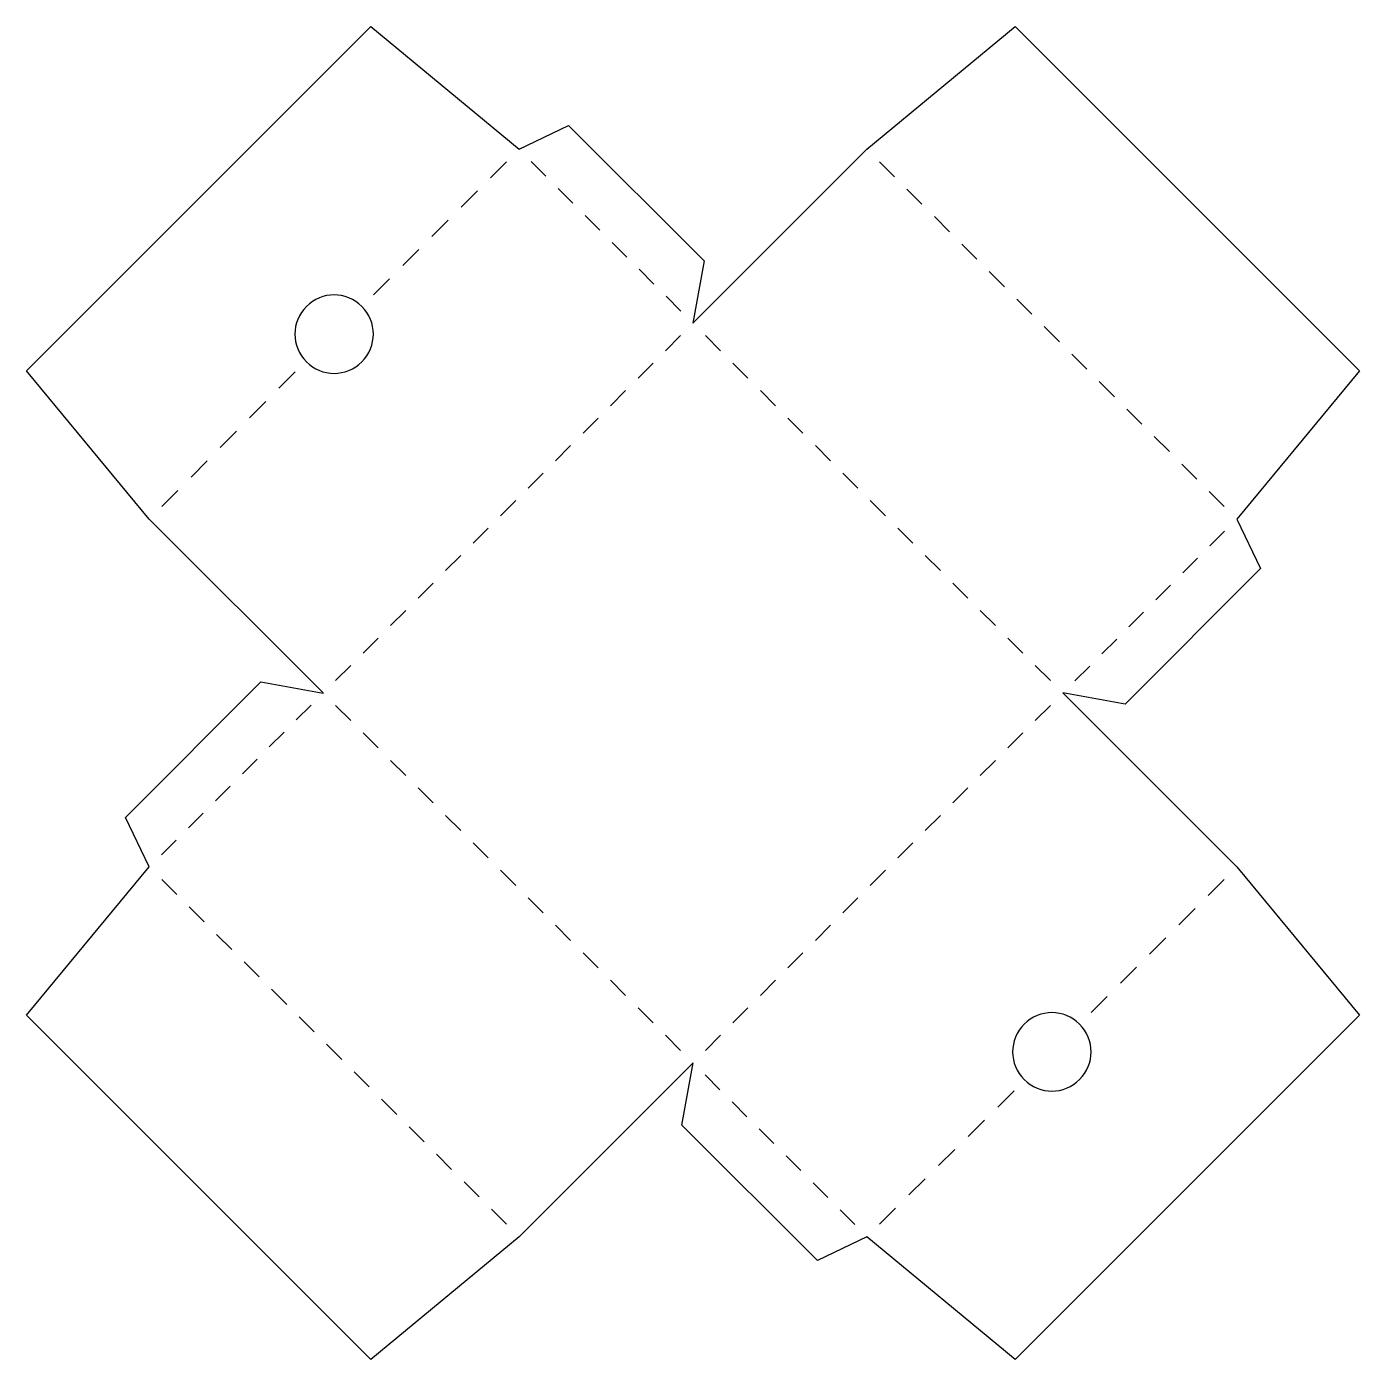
# Model space of a CAD drawing. Header units: centimetres. Extents: x -9.7 to 9.7, y -1.3 to 18.1.
import ezdxf

# ---------------------------------------------------------------- set-up
doc = ezdxf.new("R2010")
doc.units = ezdxf.units.CM
doc.header["$MEASUREMENT"] = 0
doc.layers.add('Layer 1', color=7, linetype='Continuous')

msp = doc.modelspace()

# ---------------------------------------------------------------- linework, layer by layer
at = {"layer": 'Layer 1', "color": 62}
for points, knots in [([(7.91662, 5.84991), (7.91662, 5.84991), (7.91662, 5.84991), (7.91662, 5.84991), (7.91662, 5.84991), (7.91662, 5.84991), (5.37993, 8.38671), (5.37993, 8.38671), (5.37993, 8.38671), (5.37993, 8.38671), (6.28928, 8.22598), (6.28928, 8.22598), (6.28928, 8.22598), (6.28928, 8.22598), (8.26447, 10.20117), (8.26447, 10.20117), (8.26447, 10.20117), (8.26447, 10.20117), (7.91657, 10.92343), (7.91657, 10.92343), (7.91657, 10.92343), (7.91657, 10.92343), (9.70462, 13.08584), (9.70462, 13.08584), (9.70462, 13.08584), (9.70462, 13.08584), (4.68826, 18.10221), (4.68826, 18.10221), (4.68826, 18.10221), (4.68826, 18.10221), (2.52585, 16.31416), (2.52585, 16.31416), (2.52585, 16.31416), (2.52585, 16.31416), (-0.01087, 13.77744), (-0.01087, 13.77744), (-0.01087, 13.77744), (-0.01087, 13.77744), (0.14989, 14.68681), (0.14989, 14.68681), (0.14989, 14.68681), (0.14989, 14.68681), (-1.82533, 16.66203), (-1.82533, 16.66203), (-1.82533, 16.66203), (-1.82533, 16.66203), (-2.54762, 16.31413), (-2.54762, 16.31413), (-2.54762, 16.31413), (-2.54762, 16.31413), (-2.54757, 16.31416), (-2.54757, 16.31416), (-2.54757, 16.31416), (-2.54757, 16.31416), (-4.70998, 18.10219), (-4.70998, 18.10219), (-4.70998, 18.10219), (-4.70998, 18.10219), (-9.72629, 13.08584), (-9.72629, 13.08584), (-9.72629, 13.08584), (-9.72629, 13.08584), (-7.93824, 10.92343), (-7.93824, 10.92343), (-7.93824, 10.92343), (-7.93824, 10.92343), (-5.40147, 8.38671), (-5.40147, 8.38671), (-5.40147, 8.38671), (-5.40147, 8.38671), (-5.40152, 8.38666), (-5.40152, 8.38666), (-5.40152, 8.38666), (-5.40152, 8.38666), (-6.31092, 8.54742), (-6.31092, 8.54742), (-6.31092, 8.54742), (-6.31092, 8.54742), (-8.28614, 6.5722), (-8.28614, 6.5722), (-8.28614, 6.5722), (-8.28614, 6.5722), (-7.93824, 5.84997), (-7.93824, 5.84997), (-7.93824, 5.84997), (-7.93824, 5.84997), (-7.93827, 5.84996), (-7.93827, 5.84996), (-7.93827, 5.84996), (-7.93827, 5.84996), (-9.72632, 3.68755), (-9.72632, 3.68755), (-9.72632, 3.68755), (-9.72632, 3.68755), (-4.70998, -1.32882), (-4.70998, -1.32882), (-4.70998, -1.32882), (-4.70998, -1.32882), (-2.54757, 0.45923), (-2.54757, 0.45923), (-2.54757, 0.45923), (-2.54757, 0.45923), (-0.0108, 2.99605), (-0.0108, 2.99605), (-0.0108, 2.99605), (-0.0108, 2.99605), (-0.01077, 2.99602), (-0.01077, 2.99602), (-0.01077, 2.99602), (-0.01077, 2.99602), (-0.17153, 2.08654), (-0.17153, 2.08654), (-0.17153, 2.08654), (-0.17153, 2.08654), (1.80369, 0.11135), (1.80369, 0.11135), (1.80369, 0.11135), (1.80369, 0.11135), (2.52598, 0.45922), (2.52598, 0.45922), (2.52598, 0.45922), (2.52598, 0.45922), (2.52593, 0.45919), (2.52593, 0.45919), (2.52593, 0.45919), (2.52593, 0.45919), (4.68834, -1.32884), (4.68834, -1.32884), (4.68834, -1.32884), (4.68834, -1.32884), (9.70465, 3.6875), (9.70465, 3.6875), (9.70465, 3.6875), (9.70465, 3.6875), (7.91662, 5.84991), (7.91662, 5.84991)], [0, 0, 0, 0, 0.02857143, 0.02857143, 0.02857143, 0.02857143, 0.05714286, 0.05714286, 0.05714286, 0.05714286, 0.08571429, 0.08571429, 0.08571429, 0.08571429, 0.11428571, 0.11428571, 0.11428571, 0.11428571, 0.14285714, 0.14285714, 0.14285714, 0.14285714, 0.17142857, 0.17142857, 0.17142857, 0.17142857, 0.2, 0.2, 0.2, 0.2, 0.22857143, 0.22857143, 0.22857143, 0.22857143, 0.25714286, 0.25714286, 0.25714286, 0.25714286, 0.28571429, 0.28571429, 0.28571429, 0.28571429, 0.31428571, 0.31428571, 0.31428571, 0.31428571, 0.34285714, 0.34285714, 0.34285714, 0.34285714, 0.37142857, 0.37142857, 0.37142857, 0.37142857, 0.4, 0.4, 0.4, 0.4, 0.42857143, 0.42857143, 0.42857143, 0.42857143, 0.45714286, 0.45714286, 0.45714286, 0.45714286, 0.48571429, 0.48571429, 0.48571429, 0.48571429, 0.51428571, 0.51428571, 0.51428571, 0.51428571, 0.54285714, 0.54285714, 0.54285714, 0.54285714, 0.57142857, 0.57142857, 0.57142857, 0.57142857, 0.6, 0.6, 0.6, 0.6, 0.62857143, 0.62857143, 0.62857143, 0.62857143, 0.65714286, 0.65714286, 0.65714286, 0.65714286, 0.68571429, 0.68571429, 0.68571429, 0.68571429, 0.71428571, 0.71428571, 0.71428571, 0.71428571, 0.74285714, 0.74285714, 0.74285714, 0.74285714, 0.77142857, 0.77142857, 0.77142857, 0.77142857, 0.8, 0.8, 0.8, 0.8, 0.82857143, 0.82857143, 0.82857143, 0.82857143, 0.85714286, 0.85714286, 0.85714286, 0.85714286, 0.88571429, 0.88571429, 0.88571429, 0.88571429, 0.91428571, 0.91428571, 0.91428571, 0.91428571, 0.94285714, 0.94285714, 0.94285714, 0.94285714, 1, 1, 1, 1]), ([(-4.83862, 13.21448), (-5.0619, 12.9912), (-5.42396, 12.9912), (-5.64727, 13.21448), (-5.64727, 13.21448), (-5.87053, 13.43774), (-5.87053, 13.79976), (-5.64724, 14.02307), (-5.64724, 14.02307), (-5.42395, 14.24638), (-5.06193, 14.24635), (-4.83862, 14.02307), (-4.83862, 14.02307), (-4.61531, 13.79979), (-4.61531, 13.43779), (-4.83862, 13.21448)], [0, 0, 0, 0, 0.2, 0.2, 0.2, 0.2, 0.4, 0.4, 0.4, 0.4, 0.6, 0.6, 0.6, 0.6, 1, 1, 1, 1]), ([(5.62554, 2.75032), (5.40226, 2.52704), (5.0402, 2.52704), (4.81689, 2.75032), (4.81689, 2.75032), (4.59361, 2.97358), (4.59361, 3.33563), (4.81689, 3.55894), (4.81689, 3.55894), (5.0402, 3.78222), (5.40223, 3.78222), (5.62554, 3.55897), (5.62554, 3.55897), (5.84885, 3.33566), (5.84885, 2.97363), (5.62554, 2.75032)], [0, 0, 0, 0, 0.2, 0.2, 0.2, 0.2, 0.4, 0.4, 0.4, 0.4, 0.6, 0.6, 0.6, 0.6, 1, 1, 1, 1])]:
    msp.add_open_spline(points, degree=3, knots=knots, dxfattribs=at)
at = {"layer": 'Layer 1', "color": 250, "lineweight": 25}
for points in [[(-2.72812, 16.13355), (-2.72812, 16.13355), (-2.96278, 15.89889), (-2.96278, 15.89889)], [(-2.3704, 16.13694), (-2.3704, 16.13694), (-2.15429, 15.92085), (-2.15429, 15.92085)], [(2.70645, 16.13355), (2.70645, 16.13355), (2.92664, 15.91334), (2.92664, 15.91334)], [(-1.97715, 15.74366), (-1.97715, 15.74366), (-1.76106, 15.5276), (-1.76106, 15.5276)], [(-3.38987, 15.47185), (-3.38987, 15.47185), (-3.15516, 15.70654), (-3.15516, 15.70654)], [(3.10721, 15.73279), (3.10721, 15.73279), (3.32745, 15.5126), (3.32745, 15.5126)], [(-3.58225, 15.27948), (-3.58225, 15.27948), (-3.81694, 15.04482), (-3.81694, 15.04482)], [(-1.58388, 15.35041), (-1.58388, 15.35041), (-1.36782, 15.13435), (-1.36782, 15.13435)], [(3.72819, 15.11178), (3.72819, 15.11178), (3.508, 15.33199), (3.508, 15.33199)], [(-4.00926, 14.85244), (-4.00926, 14.85244), (-4.24392, 14.61778), (-4.24392, 14.61778)], [(-1.19063, 14.95719), (-1.19063, 14.95719), (-0.97457, 14.7411), (-0.97457, 14.7411)], [(3.90877, 14.93123), (3.90877, 14.93123), (4.12898, 14.71102), (4.12898, 14.71102)], [(-4.67098, 14.19072), (-4.67098, 14.19072), (-4.43635, 14.42541), (-4.43635, 14.42541)], [(-0.79737, 14.56391), (-0.79737, 14.56391), (-0.58131, 14.34785), (-0.58131, 14.34785)], [(4.52977, 14.3102), (4.52977, 14.3102), (4.30958, 14.53044), (4.30958, 14.53044)], [(-0.4041, 14.17069), (-0.4041, 14.17069), (-0.18801, 13.9546), (-0.18801, 13.9546)], [(4.71032, 14.12968), (4.71032, 14.12968), (4.93053, 13.90947), (4.93053, 13.90947)], [(5.33133, 13.50867), (5.33133, 13.50867), (5.11112, 13.72888), (5.11112, 13.72888)], [(-0.41167, 13.37665), (-0.41167, 13.37665), (-0.19146, 13.59684), (-0.19146, 13.59684)], [(0.38992, 13.37665), (0.38992, 13.37665), (0.16971, 13.59684), (0.16971, 13.59684)], [(5.51191, 13.32812), (5.51191, 13.32812), (5.7321, 13.10791), (5.7321, 13.10791)], [(-6.04724, 12.83017), (-6.04724, 12.83017), (-5.81229, 13.06729), (-5.81229, 13.06729)], [(-0.8124, 12.97585), (-0.8124, 12.97585), (-0.59221, 13.19604), (-0.59221, 13.19604)], [(0.57052, 13.19604), (0.57052, 13.19604), (0.79071, 12.97585), (0.79071, 12.97585)], [(5.9127, 12.92736), (5.9127, 12.92736), (6.13286, 12.70715), (6.13286, 12.70715)], [(-6.47483, 12.39864), (-6.47483, 12.39864), (-6.23991, 12.63571), (-6.23991, 12.63571)], [(-0.99298, 12.79528), (-0.99298, 12.79528), (-1.21314, 12.57509), (-1.21314, 12.57509)], [(1.1915, 12.57506), (1.1915, 12.57506), (0.97126, 12.79525), (0.97126, 12.79525)], [(6.53365, 12.30635), (6.53365, 12.30635), (6.31346, 12.52654), (6.31346, 12.52654)], [(-1.61396, 12.1743), (-1.61396, 12.1743), (-1.39377, 12.39449), (-1.39377, 12.39449)], [(1.59229, 12.1743), (1.59229, 12.1743), (1.37208, 12.39449), (1.37208, 12.39449)], [(-6.90245, 11.96708), (-6.90245, 11.96708), (-6.66753, 12.2042), (-6.66753, 12.2042)], [(6.71425, 12.12577), (6.71425, 12.12577), (6.93444, 11.90558), (6.93444, 11.90558)], [(-1.79451, 11.99372), (-1.79451, 11.99372), (-2.01472, 11.77351), (-2.01472, 11.77351)], [(1.99305, 11.77348), (1.99305, 11.77348), (1.77286, 11.99372), (1.77286, 11.99372)], [(-7.33004, 11.53554), (-7.33004, 11.53554), (-7.09512, 11.77263), (-7.09512, 11.77263)], [(7.11499, 11.72498), (7.11499, 11.72498), (7.3352, 11.50479), (7.3352, 11.50479)], [(-2.41554, 11.37272), (-2.41554, 11.37272), (-2.19533, 11.59291), (-2.19533, 11.59291)], [(2.39387, 11.37272), (2.39387, 11.37272), (2.17368, 11.59296), (2.17368, 11.59296)], [(-7.52269, 11.34113), (-7.52269, 11.34113), (-7.75769, 11.10401), (-7.75769, 11.10401)], [(7.51581, 11.32425), (7.51581, 11.32425), (7.73602, 11.10404), (7.73602, 11.10404)], [(-2.81628, 10.97193), (-2.81628, 10.97193), (-2.59609, 11.19214), (-2.59609, 11.19214)], [(2.79461, 10.97193), (2.79461, 10.97193), (2.57442, 11.19217), (2.57442, 11.19217)], [(-2.99686, 10.79135), (-2.99686, 10.79135), (-3.21707, 10.57114), (-3.21707, 10.57114)], [(3.1954, 10.57114), (3.1954, 10.57114), (2.97521, 10.79138), (2.97521, 10.79138)], [(7.52335, 10.53015), (7.52335, 10.53015), (7.73941, 10.74624), (7.73941, 10.74624)], [(-3.61786, 10.17037), (-3.61786, 10.17037), (-3.39762, 10.39058), (-3.39762, 10.39058)], [(3.59619, 10.17037), (3.59619, 10.17037), (3.376, 10.39061), (3.376, 10.39061)], [(7.13007, 10.13693), (7.13007, 10.13693), (7.34616, 10.35299), (7.34616, 10.35299)], [(-3.79841, 9.98979), (-3.79841, 9.98979), (-4.01862, 9.76958), (-4.01862, 9.76958)], [(3.77677, 9.98982), (3.77677, 9.98982), (3.99698, 9.76961), (3.99698, 9.76961)], [(6.95288, 9.95974), (6.95288, 9.95974), (6.73682, 9.74365), (6.73682, 9.74365)], [(-4.19918, 9.589), (-4.19918, 9.589), (-4.41939, 9.36879), (-4.41939, 9.36879)], [(4.17759, 9.58903), (4.17759, 9.58903), (4.39778, 9.36882), (4.39778, 9.36882)], [(6.3436, 9.35037), (6.3436, 9.35037), (6.55963, 9.56646), (6.55963, 9.56646)], [(-4.82018, 8.968), (-4.82018, 8.968), (-4.59999, 9.18819), (-4.59999, 9.18819)], [(4.57832, 9.18824), (4.57832, 9.18824), (4.79853, 8.96803), (4.79853, 8.96803)], [(5.95035, 8.95712), (5.95035, 8.95712), (6.16641, 9.17321), (6.16641, 9.17321)], [(-5.00073, 8.78742), (-5.00073, 8.78742), (-5.22097, 8.56723), (-5.22097, 8.56723)], [(5.19935, 8.56726), (5.19935, 8.56726), (4.97914, 8.78747), (4.97914, 8.78747)], [(5.77316, 8.77996), (5.77316, 8.77996), (5.55707, 8.56387), (5.55707, 8.56387)], [(-5.57871, 8.20947), (-5.57871, 8.20947), (-5.79477, 7.99338), (-5.79477, 7.99338)], [(-5.22097, 8.20608), (-5.22097, 8.20608), (-5.00073, 7.98589), (-5.00073, 7.98589)], [(4.97914, 7.98589), (4.97914, 7.98589), (5.19933, 8.20608), (5.19933, 8.20608)], [(-5.97194, 7.81619), (-5.97194, 7.81619), (-6.18805, 7.60016), (-6.18805, 7.60016)], [(-4.59991, 7.5851), (-4.59991, 7.5851), (-4.82015, 7.80529), (-4.82015, 7.80529)], [(4.79854, 7.80531), (4.79854, 7.80531), (4.57833, 7.58512), (4.57833, 7.58512)], [(-6.5813, 7.20688), (-6.5813, 7.20688), (-6.36519, 7.42297), (-6.36519, 7.42297)], [(-4.1992, 7.18431), (-4.1992, 7.18431), (-4.41936, 7.40452), (-4.41936, 7.40452)], [(4.17756, 7.18434), (4.17756, 7.18434), (4.39777, 7.40455), (4.39777, 7.40455)], [(-6.97455, 6.8136), (-6.97455, 6.8136), (-6.75846, 7.02969), (-6.75846, 7.02969)], [(-3.79841, 6.78357), (-3.79841, 6.78357), (-4.01862, 7.00376), (-4.01862, 7.00376)], [(3.99698, 7.00379), (3.99698, 7.00379), (3.77677, 6.78358), (3.77677, 6.78358)], [(-7.15174, 6.63644), (-7.15174, 6.63644), (-7.36783, 6.42035), (-7.36783, 6.42035)], [(-3.61781, 6.60299), (-3.61781, 6.60299), (-3.39762, 6.3828), (-3.39762, 6.3828)], [(3.59622, 6.60299), (3.59622, 6.60299), (3.37598, 6.38278), (3.37598, 6.38278)], [(-7.76108, 6.02713), (-7.76108, 6.02713), (-7.54499, 6.24319), (-7.54499, 6.24319)], [(-3.21707, 6.2022), (-3.21707, 6.2022), (-2.99688, 5.98199), (-2.99688, 5.98199)], [(3.1954, 6.2022), (3.1954, 6.2022), (2.97521, 5.98201), (2.97521, 5.98201)], [(-7.75766, 5.66939), (-7.75766, 5.66939), (-7.53747, 5.44918), (-7.53747, 5.44918)], [(-2.81628, 5.80144), (-2.81628, 5.80144), (-2.59607, 5.58123), (-2.59607, 5.58123)], [(2.79464, 5.80144), (2.79464, 5.80144), (2.57443, 5.58125), (2.57443, 5.58125)], [(7.50136, 5.43475), (7.50136, 5.43475), (7.73602, 5.66941), (7.73602, 5.66941)], [(-7.13671, 5.04841), (-7.13671, 5.04841), (-7.3569, 5.26862), (-7.3569, 5.26862)], [(-2.41551, 5.40065), (-2.41551, 5.40065), (-2.19527, 5.18046), (-2.19527, 5.18046)], [(2.39387, 5.40068), (2.39387, 5.40068), (2.17366, 5.18047), (2.17366, 5.18047)], [(7.30896, 5.24237), (7.30896, 5.24237), (7.07433, 5.00771), (7.07433, 5.00771)], [(-6.95611, 4.8678), (-6.95611, 4.8678), (-6.73592, 4.64759), (-6.73592, 4.64759)], [(-2.0147, 4.99991), (-2.0147, 4.99991), (-1.79451, 4.7797), (-1.79451, 4.7797)], [(1.77287, 4.77967), (1.77287, 4.77967), (1.99308, 4.99988), (1.99308, 4.99988)], [(6.64726, 4.58063), (6.64726, 4.58063), (6.88189, 4.81532), (6.88189, 4.81532)], [(-1.39377, 4.37891), (-1.39377, 4.37891), (-1.61393, 4.59912), (-1.61393, 4.59912)], [(1.59232, 4.59912), (1.59232, 4.59912), (1.37211, 4.37893), (1.37211, 4.37893)], [(-6.33516, 4.24683), (-6.33516, 4.24683), (-6.55535, 4.46704), (-6.55535, 4.46704)], [(6.22022, 4.15361), (6.22022, 4.15361), (6.45485, 4.38827), (6.45485, 4.38827)], [(-0.99295, 3.97812), (-0.99295, 3.97812), (-1.21316, 4.19831), (-1.21316, 4.19831)], [(0.97131, 3.97812), (0.97131, 3.97812), (1.1915, 4.19831), (1.1915, 4.19831)], [(-6.15458, 4.06628), (-6.15458, 4.06628), (-5.93437, 3.84607), (-5.93437, 3.84607)], [(5.79318, 3.7266), (5.79318, 3.7266), (6.02784, 3.96121), (6.02784, 3.96121)], [(-0.59216, 3.57735), (-0.59216, 3.57735), (-0.8124, 3.79756), (-0.8124, 3.79756)], [(0.79076, 3.79756), (0.79076, 3.79756), (0.57052, 3.57735), (0.57052, 3.57735)], [(-5.5336, 3.44527), (-5.5336, 3.44527), (-5.75381, 3.66548), (-5.75381, 3.66548)], [(-0.41161, 3.3968), (-0.41161, 3.3968), (-0.1914, 3.17659), (-0.1914, 3.17659)], [(0.38994, 3.39683), (0.38994, 3.39683), (0.16973, 3.17659), (0.16973, 3.17659)], [(-5.353, 3.26469), (-5.353, 3.26469), (-5.13281, 3.0445), (-5.13281, 3.0445)], [(-4.95226, 2.86388), (-4.95226, 2.86388), (-4.73205, 2.64369), (-4.73205, 2.64369)], [(0.16634, 2.81884), (0.16634, 2.81884), (0.38243, 2.60278), (0.38243, 2.60278)], [(4.66974, 2.58527), (4.66974, 2.58527), (4.43259, 2.35032), (4.43259, 2.35032)], [(-4.55149, 2.46317), (-4.55149, 2.46317), (-4.33125, 2.24293), (-4.33125, 2.24293)], [(0.77565, 2.20946), (0.77565, 2.20946), (0.55959, 2.42557), (0.55959, 2.42557)], [(4.23818, 2.15762), (4.23818, 2.15762), (4.00111, 1.92272), (4.00111, 1.92272)], [(-4.1507, 2.06237), (-4.1507, 2.06237), (-3.93046, 1.84213), (-3.93046, 1.84213)], [(1.16896, 1.81621), (1.16896, 1.81621), (0.95287, 2.0323), (0.95287, 2.0323)], [(-3.52973, 1.44137), (-3.52973, 1.44137), (-3.74989, 1.66161), (-3.74989, 1.66161)], [(1.34612, 1.63899), (1.34612, 1.63899), (1.56218, 1.4229), (1.56218, 1.4229)], [(3.80664, 1.73003), (3.80664, 1.73003), (3.56952, 1.49513), (3.56952, 1.49513)], [(-3.34912, 1.26079), (-3.34912, 1.26079), (-3.12896, 1.04055), (-3.12896, 1.04055)], [(1.73937, 1.24574), (1.73937, 1.24574), (1.95546, 1.02965), (1.95546, 1.02965)], [(3.13801, 1.06751), (3.13801, 1.06751), (3.3751, 1.30243), (3.3751, 1.30243)], [(-2.72815, 0.63979), (-2.72815, 0.63979), (-2.94836, 0.86), (-2.94836, 0.86)], [(2.34873, 0.63638), (2.34873, 0.63638), (2.13262, 0.85249), (2.13262, 0.85249)], [(2.70645, 0.63987), (2.70645, 0.63987), (2.94357, 0.87485), (2.94357, 0.87485)]]:
    msp.add_open_spline(points, degree=3, dxfattribs=at)

doc.saveas('drawing.dxf')
